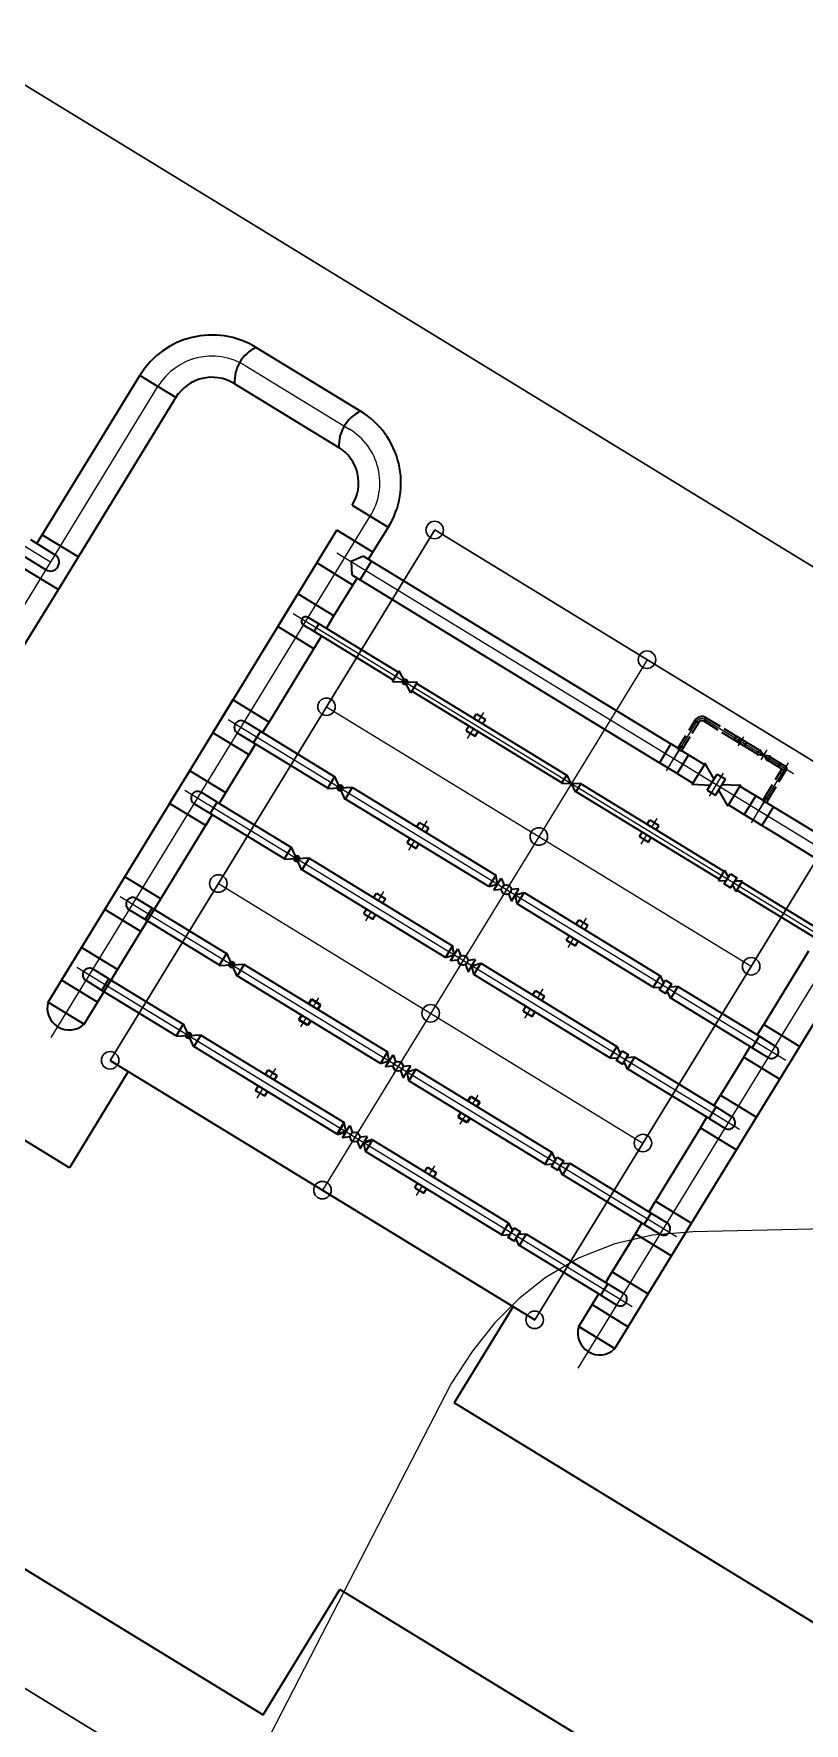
# Model space of a CAD drawing. Extents: x 108150 to 142535, y -18867 to -9422.
# Drawn here: x 140851.32 to 140869.9, y -13536.32 to -13495.57 of the extents above; entities that cross this region are included whole.
import ezdxf

# ---------------------------------------------------------------- set-up
doc = ezdxf.new("R2010")
doc.units = 0
doc.header["$MEASUREMENT"] = 0
for name, pattern in [('ACAD_ISO10W100', [18, 12, -3, 0, -3]), ('штриховая', [19.05, 12.7, -6.35]), ('штрихпунктирная2', [12.7, 6.35, -3.175, 0, -3.175])]:
    doc.linetypes.add(name, pattern=pattern)
doc.layers.add('(040) Ограда', color=7, linetype='Continuous')
doc.layers.add('R_Поверхность1_CNT-MIN', color=7, linetype='Continuous')
for name, color, linetype, lineweight in [('арматура', 6, 'Continuous', 50), ('Выносные', 8, 'Continuous', 15), ('газ-д сущ', 8, 'Continuous', 30), ('Кран', 1, 'Continuous', 70), ('Краны', 6, 'Continuous', 30), ('Ограда', 6, 'Continuous', 30), ('опора', 5, 'Continuous', 35), ('Основные', 4, 'Continuous', 40), ('Разм.', 8, 'Continuous', 15), ('трубы', 3, 'Continuous', 40)]:
    doc.layers.add(name, color=color, linetype=linetype, lineweight=lineweight)

# ---------------------------------------------------------------- blocks, each defined once
blk = doc.blocks.new('5485')
at = {"layer": '(040) Ограда', "linetype": 'Continuous', "lineweight": 50}
h = blk.add_hatch(color=1, dxfattribs=at)
h.paths.add_polyline_path([(346690.045, 4133290.509), (346690.096, 4133290.509, 0.133795), (346690.089, 4133290.535)])
h.paths.add_polyline_path([(346690.001, 4133290.483), (346690.045, 4133290.509), (346689.994, 4133290.509, 0.133795)])
h.paths.add_polyline_path([(346690.001, 4133290.535), (346690.045, 4133290.509), (346690.045, 4133290.56, 0.265693)])
h.paths.add_polyline_path([(346690.045, 4133290.509), (346690.089, 4133290.535, 0.265693), (346690.045, 4133290.56)])
h.paths.add_polyline_path([(346690.089, 4133290.483, 0.133795), (346690.096, 4133290.509), (346690.045, 4133290.509)])
h.paths.add_polyline_path([(346690.045, 4133290.458, 0.265693), (346690.089, 4133290.483), (346690.045, 4133290.509)])
h.paths.add_polyline_path([(346690.001, 4133290.483, 0.265693), (346690.045, 4133290.458), (346690.045, 4133290.509)])
h.paths.add_polyline_path([(346689.994, 4133290.509), (346690.045, 4133290.509), (346690.001, 4133290.535, 0.133795)])
h = blk.add_hatch(color=1, dxfattribs=at)
h.paths.add_polyline_path([(346690.045, 4133287.51), (346690.102, 4133287.51, 0.133795), (346690.095, 4133287.539)])
h.paths.add_polyline_path([(346689.995, 4133287.481), (346690.045, 4133287.51), (346689.987, 4133287.51, 0.133795)])
h.paths.add_polyline_path([(346689.995, 4133287.539), (346690.045, 4133287.51), (346690.045, 4133287.567, 0.265693)])
h.paths.add_polyline_path([(346690.045, 4133287.51), (346690.095, 4133287.539, 0.265693), (346690.045, 4133287.567)])
h.paths.add_polyline_path([(346690.095, 4133287.481, 0.133795), (346690.102, 4133287.51), (346690.045, 4133287.51)])
h.paths.add_polyline_path([(346690.045, 4133287.452, 0.265693), (346690.095, 4133287.481), (346690.045, 4133287.51)])
h.paths.add_polyline_path([(346689.995, 4133287.481, 0.265693), (346690.045, 4133287.452), (346690.045, 4133287.51)])
h.paths.add_polyline_path([(346689.987, 4133287.51), (346690.045, 4133287.51), (346689.995, 4133287.539, 0.133795)])
h = blk.add_hatch(color=1, dxfattribs=at)
h.paths.add_polyline_path([(346690.045, 4133285.51), (346690.102, 4133285.51, 0.133795), (346690.094, 4133285.539)])
h.paths.add_polyline_path([(346689.995, 4133285.481), (346690.045, 4133285.51), (346689.987, 4133285.51, 0.133795)])
h.paths.add_polyline_path([(346689.995, 4133285.539), (346690.045, 4133285.51), (346690.045, 4133285.568, 0.265693)])
h.paths.add_polyline_path([(346690.045, 4133285.51), (346690.094, 4133285.539, 0.265693), (346690.045, 4133285.568)])
h.paths.add_polyline_path([(346690.094, 4133285.481, 0.133795), (346690.102, 4133285.51), (346690.045, 4133285.51)])
h.paths.add_polyline_path([(346690.045, 4133285.453, 0.265693), (346690.094, 4133285.481), (346690.045, 4133285.51)])
h.paths.add_polyline_path([(346689.995, 4133285.481, 0.265693), (346690.045, 4133285.453), (346690.045, 4133285.51)])
h.paths.add_polyline_path([(346689.987, 4133285.51), (346690.045, 4133285.51), (346689.995, 4133285.539, 0.133795)])
h = blk.add_hatch(color=1, dxfattribs=at)
h.paths.add_polyline_path([(346690.045, 4133282.51), (346690.102, 4133282.51, 0.133795), (346690.094, 4133282.539)])
h.paths.add_polyline_path([(346689.995, 4133282.481), (346690.045, 4133282.51), (346689.987, 4133282.51, 0.133795)])
h.paths.add_polyline_path([(346689.995, 4133282.539), (346690.045, 4133282.51), (346690.045, 4133282.568, 0.265693)])
h.paths.add_polyline_path([(346690.045, 4133282.51), (346690.094, 4133282.539, 0.265693), (346690.045, 4133282.568)])
h.paths.add_polyline_path([(346690.094, 4133282.481, 0.133795), (346690.102, 4133282.51), (346690.045, 4133282.51)])
h.paths.add_polyline_path([(346690.045, 4133282.453, 0.265693), (346690.094, 4133282.481), (346690.045, 4133282.51)])
h.paths.add_polyline_path([(346689.995, 4133282.481, 0.265693), (346690.045, 4133282.453), (346690.045, 4133282.51)])
h.paths.add_polyline_path([(346689.987, 4133282.51), (346690.045, 4133282.51), (346689.995, 4133282.539, 0.133795)])
h = blk.add_hatch(color=1, dxfattribs=at)
h.paths.add_polyline_path([(346690.045, 4133280.51), (346690.102, 4133280.51, 0.133795), (346690.094, 4133280.539)])
h.paths.add_polyline_path([(346689.995, 4133280.481), (346690.045, 4133280.51), (346689.987, 4133280.51, 0.133795)])
h.paths.add_polyline_path([(346689.995, 4133280.539), (346690.045, 4133280.51), (346690.045, 4133280.568, 0.265693)])
h.paths.add_polyline_path([(346690.045, 4133280.51), (346690.094, 4133280.539, 0.265693), (346690.045, 4133280.568)])
h.paths.add_polyline_path([(346690.094, 4133280.481, 0.133795), (346690.102, 4133280.51), (346690.045, 4133280.51)])
h.paths.add_polyline_path([(346690.045, 4133280.453, 0.265693), (346690.094, 4133280.481), (346690.045, 4133280.51)])
h.paths.add_polyline_path([(346689.995, 4133280.481, 0.265693), (346690.045, 4133280.453), (346690.045, 4133280.51)])
h.paths.add_polyline_path([(346689.987, 4133280.51), (346690.045, 4133280.51), (346689.995, 4133280.539, 0.133795)])
at = {"layer": 'арматура', "lineweight": 40}
blk.add_hatch(color=256, dxfattribs=at).paths.add_polyline_path([(346698.304, 4133293.511, -1), (346698.386, 4133293.51, -1)])
at = {"layer": '(040) Ограда', "color": 4, "linetype": 'штриховая', "lineweight": 35}
for p, q in [((346682.775, 4133295.52), (346685.738, 4133295.52)), ((346682.775, 4133294.5), (346685.738, 4133294.5)), ((346680.735, 4133288.973), (346680.735, 4133293.48)), ((346681.755, 4133288.973), (346681.755, 4133293.602)), ((346686.735, 4133279.426), (346686.735, 4133293.48)), ((346687.755, 4133292.773), (346687.755, 4133293.548)), ((346696.695, 4133293.56), (346697.084, 4133293.56)), ((346697.188, 4133293.56), (346697.745, 4133293.56)), ((346697.545, 4133293.56), (346698.195, 4133293.56)), ((346698.495, 4133293.56), (346698.945, 4133293.56)), ((346698.895, 4133293.46), (346698.895, 4133293.147)), ((346698.995, 4133293.511), (346698.995, 4133293.144)), ((346698.995, 4133293.018), (346698.995, 4133292.652)), ((346698.895, 4133293.01), (346698.895, 4133292.652)), ((346687.84, 4133292.575), (346696.295, 4133292.575)), ((346696.795, 4133292.575), (346697.245, 4133292.575)), ((346698.245, 4133292.575), (346698.695, 4133292.575)), ((346699.195, 4133292.575), (346701.485, 4133292.575)), ((346687.755, 4133290.973), (346687.755, 4133291.847)), ((346687.84, 4133292.045), (346696.295, 4133292.045)), ((346696.795, 4133292.045), (346697.245, 4133292.045)), ((346698.245, 4133292.045), (346699.395, 4133292.045)), ((346698.245, 4133292.045), (346698.695, 4133292.045)), ((346699.295, 4133292.045), (346701.485, 4133292.045)), ((346687.755, 4133287.973), (346687.755, 4133290.401)), ((346701.735, 4133290.047), (346701.735, 4133287.943)), ((346702.755, 4133287.943), (346702.755, 4133290.047)), ((346681.755, 4133286.473), (346681.755, 4133288.047)), ((346687.755, 4133285.673), (346687.755, 4133287.317)), ((346701.735, 4133287.047), (346701.735, 4133285.973)), ((346702.755, 4133285.973), (346702.755, 4133287.047)), ((346687.755, 4133279.426), (346687.755, 4133285.348)), ((346701.735, 4133285.047), (346701.735, 4133282.973)), ((346702.755, 4133280.973), (346702.755, 4133285.047)), ((346701.735, 4133280.775), (346701.735, 4133282.047)), ((346701.735, 4133282.047), (346701.735, 4133280.973)), ((346701.735, 4133279.426), (346701.735, 4133280.245)), ((346702.755, 4133279.426), (346702.755, 4133280.047))]:
    blk.add_line(p, q, dxfattribs=at)
at = {"layer": '(040) Ограда', "color": 4, "linetype": 'ByBlock', "lineweight": 35}
for p, q in [((346696.695, 4133293.46), (346697.084, 4133293.46)), ((346697.189, 4133293.46), (346697.545, 4133293.46)), ((346697.545, 4133293.46), (346698.195, 4133293.46)), ((346697.745, 4133293.51), (346697.745, 4133293.51)), ((346698.495, 4133293.46), (346698.947, 4133293.46)), ((346696.495, 4133293.36), (346696.495, 4133293.078)), ((346696.595, 4133293.36), (346696.595, 4133293.052)), ((346696.495, 4133292.928), (346696.495, 4133292.653)), ((346696.595, 4133292.958), (346696.595, 4133292.653))]:
    blk.add_line(p, q, dxfattribs=at)
at = {"layer": '(040) Ограда', "color": 1, "linetype": 'Continuous', "lineweight": 35}
for p, q in [((346690.305, 4133290.358), (346689.785, 4133290.662)), ((346689.785, 4133290.356), (346690.305, 4133290.662)), ((346689.785, 4133290.356), (346689.785, 4133290.662)), ((346690.305, 4133290.358), (346690.305, 4133290.662)), ((346694.543, 4133290.629), (346694.543, 4133290.391)), ((346694.543, 4133290.391), (346694.947, 4133290.629)), ((346694.947, 4133290.391), (346694.543, 4133290.629)), ((346694.947, 4133290.391), (346694.947, 4133290.629)), ((346699.156, 4133290.562), (346698.995, 4133290.657)), ((346698.995, 4133290.364), (346698.995, 4133290.657)), ((346699.333, 4133290.562), (346699.495, 4133290.657)), ((346699.495, 4133290.362), (346699.495, 4133290.657)), ((346698.995, 4133290.364), (346699.156, 4133290.458)), ((346699.495, 4133290.362), (346699.333, 4133290.457)), ((346689.795, 4133287.338), (346689.795, 4133287.681)), ((346690.295, 4133287.338), (346689.795, 4133287.681)), ((346689.795, 4133287.338), (346690.295, 4133287.681)), ((346690.295, 4133287.338), (346690.295, 4133287.681)), ((346694.495, 4133287.681), (346694.644, 4133287.569)), ((346694.495, 4133287.338), (346694.495, 4133287.681)), ((346694.644, 4133287.451), (346694.495, 4133287.338)), ((346694.995, 4133287.681), (346694.846, 4133287.569)), ((346694.846, 4133287.451), (346694.995, 4133287.338)), ((346694.995, 4133287.338), (346694.995, 4133287.681)), ((346698.995, 4133287.338), (346698.995, 4133287.681)), ((346699.16, 4133287.567), (346698.995, 4133287.681)), ((346698.995, 4133287.338), (346699.16, 4133287.451)), ((346699.33, 4133287.567), (346699.495, 4133287.681)), ((346699.495, 4133287.338), (346699.33, 4133287.451)), ((346699.495, 4133287.338), (346699.495, 4133287.681)), ((346689.795, 4133285.339), (346689.795, 4133285.681)), ((346690.295, 4133285.339), (346689.795, 4133285.681)), ((346689.795, 4133285.339), (346690.295, 4133285.681)), ((346690.295, 4133285.339), (346690.295, 4133285.681)), ((346694.495, 4133285.339), (346694.495, 4133285.681)), ((346694.495, 4133285.681), (346694.644, 4133285.57)), ((346694.995, 4133285.681), (346694.846, 4133285.57)), ((346694.995, 4133285.339), (346694.995, 4133285.681)), ((346698.995, 4133285.339), (346698.995, 4133285.681)), ((346699.16, 4133285.567), (346698.995, 4133285.681)), ((346699.33, 4133285.568), (346699.495, 4133285.681)), ((346699.495, 4133285.338), (346699.495, 4133285.681)), ((346694.644, 4133285.451), (346694.495, 4133285.339)), ((346694.846, 4133285.451), (346694.995, 4133285.339)), ((346698.995, 4133285.338), (346699.16, 4133285.451)), ((346699.495, 4133285.338), (346699.33, 4133285.451)), ((346689.795, 4133282.339), (346689.795, 4133282.681)), ((346690.295, 4133282.339), (346689.795, 4133282.681)), ((346689.795, 4133282.339), (346690.295, 4133282.681)), ((346690.295, 4133282.339), (346690.295, 4133282.681)), ((346694.495, 4133282.681), (346694.644, 4133282.57)), ((346694.495, 4133282.339), (346694.495, 4133282.681)), ((346694.644, 4133282.451), (346694.495, 4133282.339)), ((346694.995, 4133282.681), (346694.846, 4133282.57)), ((346694.846, 4133282.451), (346694.995, 4133282.339)), ((346694.995, 4133282.339), (346694.995, 4133282.681)), ((346698.995, 4133282.338), (346698.995, 4133282.681)), ((346699.16, 4133282.567), (346698.995, 4133282.681)), ((346698.995, 4133282.338), (346699.16, 4133282.451)), ((346699.33, 4133282.568), (346699.495, 4133282.681)), ((346699.495, 4133282.338), (346699.33, 4133282.451)), ((346699.495, 4133282.338), (346699.495, 4133282.681)), ((346689.795, 4133280.339), (346689.795, 4133280.682)), ((346690.295, 4133280.339), (346689.795, 4133280.682)), ((346689.795, 4133280.339), (346690.295, 4133280.682)), ((346690.295, 4133280.339), (346690.295, 4133280.682)), ((346694.495, 4133280.682), (346694.644, 4133280.57)), ((346694.495, 4133280.339), (346694.495, 4133280.682)), ((346694.644, 4133280.451), (346694.495, 4133280.339)), ((346694.995, 4133280.682), (346694.846, 4133280.57)), ((346694.846, 4133280.451), (346694.995, 4133280.339)), ((346694.995, 4133280.339), (346694.995, 4133280.682)), ((346698.995, 4133280.338), (346698.995, 4133280.681)), ((346699.16, 4133280.568), (346698.995, 4133280.681)), ((346698.995, 4133280.338), (346699.16, 4133280.452)), ((346699.33, 4133280.568), (346699.495, 4133280.681)), ((346699.495, 4133280.338), (346699.33, 4133280.452)), ((346699.495, 4133280.338), (346699.495, 4133280.681))]:
    blk.add_line(p, q, dxfattribs=at)
at = {"layer": '(040) Ограда', "color": 4, "linetype": 'Continuous', "lineweight": 35}
for p, q in [((346687.695, 4133287.673), (346689.795, 4133287.673)), ((346689.795, 4133287.348), (346687.695, 4133287.348)), ((346690.295, 4133287.673), (346694.345, 4133287.673)), ((346694.345, 4133287.348), (346690.295, 4133287.348)), ((346695.145, 4133287.673), (346698.995, 4133287.673)), ((346698.995, 4133287.348), (346695.145, 4133287.348)), ((346699.495, 4133287.673), (346701.795, 4133287.673)), ((346701.795, 4133287.348), (346699.495, 4133287.348)), ((346687.695, 4133285.673), (346689.795, 4133285.673)), ((346689.795, 4133285.348), (346687.695, 4133285.348)), ((346690.295, 4133285.673), (346694.345, 4133285.673)), ((346694.345, 4133285.348), (346690.295, 4133285.348)), ((346695.145, 4133285.673), (346698.995, 4133285.673)), ((346698.995, 4133285.348), (346695.145, 4133285.348)), ((346699.495, 4133285.673), (346701.795, 4133285.673)), ((346701.795, 4133285.348), (346699.495, 4133285.348)), ((346687.695, 4133282.673), (346689.795, 4133282.673)), ((346690.295, 4133282.673), (346694.345, 4133282.673)), ((346695.145, 4133282.673), (346698.995, 4133282.673)), ((346699.495, 4133282.673), (346701.795, 4133282.673)), ((346689.795, 4133282.348), (346687.695, 4133282.348)), ((346694.345, 4133282.348), (346690.295, 4133282.348)), ((346698.995, 4133282.348), (346695.145, 4133282.348)), ((346701.795, 4133282.348), (346699.495, 4133282.348)), ((346687.695, 4133280.673), (346689.795, 4133280.673)), ((346690.295, 4133280.673), (346694.345, 4133280.673)), ((346695.145, 4133280.673), (346698.995, 4133280.673)), ((346699.495, 4133280.673), (346701.795, 4133280.673)), ((346689.795, 4133280.348), (346687.695, 4133280.348)), ((346694.345, 4133280.348), (346690.295, 4133280.348)), ((346698.995, 4133280.348), (346695.145, 4133280.348)), ((346701.795, 4133280.348), (346699.495, 4133280.348))]:
    blk.add_line(p, q, dxfattribs=at)
at = {"layer": '(040) Ограда', "color": 1, "linetype": 'Continuous', "lineweight": 50}
for centre, radius in [((346690.045, 4133290.509), 0.0511), ((346690.045, 4133287.51), 0.0575), ((346690.045, 4133285.51), 0.0575), ((346690.045, 4133282.51), 0.0575), ((346690.045, 4133280.51), 0.0575)]:
    blk.add_circle(centre, radius, dxfattribs=at)
at = {"layer": '(040) Ограда', "color": 1, "linetype": 'Continuous', "lineweight": 35}
for centre in [(346694.745, 4133287.51), (346694.745, 4133285.51), (346694.745, 4133282.51), (346694.745, 4133280.51)]:
    blk.add_circle(centre, 0.117, dxfattribs=at)
at = {"color": 1, "linetype": 'ByBlock', "lineweight": 30}
for p, q in [((346729.245, 4133298.01), (346619.245, 4133298.01)), ((346729.245, 4133265.01), (346619.245, 4133265.01))]:
    blk.add_line(p, q, dxfattribs=at)
at = {"color": 1, "linetype": 'ByBlock', "lineweight": 35}
blk.add_line((346688.745, 4133279.01), (346700.745, 4133279.01), dxfattribs=at)
at = {"color": 251, "linetype": 'ByBlock', "lineweight": 35}
for p, q in [((346689.258, 4133279.01), (346689.258, 4133276.286)), ((346700.132, 4133279.01), (346700.132, 4133276.286)), ((346689.258, 4133276.286), (346660.229, 4133276.286)), ((346713.836, 4133276.286), (346700.132, 4133276.286)), ((346713.836, 4133271.01), (346700.132, 4133271.01)), ((346700.132, 4133267.464), (346700.132, 4133271.01)), ((346689.258, 4133267.464), (346700.132, 4133267.464))]:
    blk.add_line(p, q, dxfattribs=at)
at = {"color": 6, "lineweight": 35}
for centre in [(346683.533, 4133295.02), (346686.483, 4133295.02)]:
    blk.add_arc(centre, 0.908, 146.592, 214.9034, dxfattribs=at)
at = {"color": 1, "linetype": 'Continuous', "lineweight": 0}
blk.add_arc((346697.695, 4133293.51), 0.05, 359.9407, 0.0597, dxfattribs=at)
at = {"layer": 'Выносные', "ltscale": 100}
for p, q in [((346689.073, 4133282.51), (346689.073, 4133282.512)), ((346688.927, 4133280.51), (346688.927, 4133280.51)), ((346689.073, 4133280.51), (346689.073, 4133280.512))]:
    blk.add_line(p, q, dxfattribs=at)
at = {"layer": 'газ-д сущ', "lineweight": 25}
for p, q in [((346692.045, 4133290.869), (346692.045, 4133290.62)), ((346696.945, 4133290.869), (346696.945, 4133290.62)), ((346692.045, 4133290.135), (346692.045, 4133290.401)), ((346696.945, 4133290.135), (346696.945, 4133290.401)), ((346692.245, 4133287.922), (346692.245, 4133287.673)), ((346696.745, 4133287.922), (346696.745, 4133287.673)), ((346692.245, 4133287.098), (346692.245, 4133287.347)), ((346696.745, 4133287.098), (346696.745, 4133287.347)), ((346692.245, 4133285.922), (346692.245, 4133285.673)), ((346696.745, 4133285.922), (346696.745, 4133285.673)), ((346692.245, 4133285.098), (346692.245, 4133285.348)), ((346696.745, 4133285.098), (346696.745, 4133285.348)), ((346692.245, 4133282.922), (346692.245, 4133282.673)), ((346696.745, 4133282.922), (346696.745, 4133282.673)), ((346692.245, 4133282.098), (346692.245, 4133282.347)), ((346696.745, 4133282.098), (346696.745, 4133282.347)), ((346692.245, 4133280.923), (346692.245, 4133280.673)), ((346696.745, 4133280.923), (346696.745, 4133280.673)), ((346692.245, 4133280.082), (346692.245, 4133280.348)), ((346696.745, 4133280.082), (346696.745, 4133280.348))]:
    blk.add_line(p, q, dxfattribs=at)
at = {"layer": 'Кран', "lineweight": 35, "ltscale": 0.9}
for points in [[(346699.156, 4133290.652), (346699.333, 4133290.652), (346699.333, 4133290.368), (346699.156, 4133290.368)], [(346699.16, 4133287.646), (346699.33, 4133287.646), (346699.33, 4133287.374), (346699.16, 4133287.374)], [(346699.16, 4133285.646), (346699.33, 4133285.646), (346699.33, 4133285.375), (346699.16, 4133285.375)], [(346699.16, 4133282.646), (346699.33, 4133282.646), (346699.33, 4133282.375), (346699.16, 4133282.375)], [(346699.16, 4133280.646), (346699.33, 4133280.646), (346699.33, 4133280.375), (346699.16, 4133280.375)]]:
    blk.add_lwpolyline(points, close=True, dxfattribs=at)
at = {"layer": 'Краны', "lineweight": 35}
for p, q in [((346696.695, 4133293.46), (346696.695, 4133293.56)), ((346697.545, 4133293.46), (346697.545, 4133293.56)), ((346697.845, 4133293.46), (346697.845, 4133293.56)), ((346698.195, 4133293.439), (346698.195, 4133293.581)), ((346698.195, 4133293.439), (346698.495, 4133293.581)), ((346698.195, 4133293.581), (346698.495, 4133293.439)), ((346698.495, 4133293.439), (346698.495, 4133293.581)), ((346698.795, 4133293.46), (346698.795, 4133293.56)), ((346696.595, 4133293.36), (346696.495, 4133293.36)), ((346698.895, 4133293.36), (346698.995, 4133293.36)), ((346696.595, 4133292.653), (346696.495, 4133292.653)), ((346696.495, 4133292.653), (346696.495, 4133292.575)), ((346696.595, 4133292.653), (346696.595, 4133292.575)), ((346698.995, 4133292.653), (346698.895, 4133292.653)), ((346698.895, 4133292.653), (346698.895, 4133292.575)), ((346698.995, 4133292.653), (346698.995, 4133292.575)), ((346687.605, 4133292.575), (346687.425, 4133292.31)), ((346687.425, 4133292.31), (346687.605, 4133292.045)), ((346687.605, 4133292.575), (346687.84, 4133292.575)), ((346687.84, 4133292.045), (346687.84, 4133292.575)), ((346696.295, 4133292.575), (346696.295, 4133292.045)), ((346696.495, 4133292.575), (346696.295, 4133292.575)), ((346696.595, 4133292.575), (346696.795, 4133292.575)), ((346696.795, 4133292.575), (346696.795, 4133292.045)), ((346697.629, 4133292.081), (346697.629, 4133292.54)), ((346697.629, 4133292.54), (346697.861, 4133292.54)), ((346697.629, 4133292.54), (346697.861, 4133292.54)), ((346697.861, 4133292.081), (346697.861, 4133292.54)), ((346698.695, 4133292.575), (346698.695, 4133292.045)), ((346698.895, 4133292.575), (346698.695, 4133292.575)), ((346698.995, 4133292.575), (346699.195, 4133292.575)), ((346699.195, 4133292.575), (346699.195, 4133292.045)), ((346687.605, 4133292.045), (346687.84, 4133292.045)), ((346696.795, 4133292.045), (346696.295, 4133292.045)), ((346697.629, 4133292.081), (346697.861, 4133292.081)), ((346697.629, 4133292.081), (346697.861, 4133292.081)), ((346699.195, 4133292.045), (346698.695, 4133292.045)), ((346681.245, 4133288.723), (346680.56, 4133288.723)), ((346681.245, 4133288.298), (346680.56, 4133288.298)), ((346694.495, 4133287.51), (346694.345, 4133287.673)), ((346694.345, 4133287.673), (346694.345, 4133287.348)), ((346694.345, 4133287.673), (346694.345, 4133287.348)), ((346694.345, 4133287.348), (346694.495, 4133287.51)), ((346694.995, 4133287.51), (346695.145, 4133287.673)), ((346695.145, 4133287.348), (346694.995, 4133287.51)), ((346695.145, 4133287.673), (346695.145, 4133287.348)), ((346694.495, 4133285.51), (346694.345, 4133285.673)), ((346694.345, 4133285.673), (346694.345, 4133285.348)), ((346694.345, 4133285.348), (346694.495, 4133285.51)), ((346694.995, 4133285.51), (346695.145, 4133285.673)), ((346695.145, 4133285.348), (346694.995, 4133285.51)), ((346695.145, 4133285.673), (346695.145, 4133285.348)), ((346694.495, 4133282.51), (346694.345, 4133282.673)), ((346694.345, 4133282.673), (346694.345, 4133282.348)), ((346694.345, 4133282.348), (346694.495, 4133282.51)), ((346694.995, 4133282.51), (346695.145, 4133282.673)), ((346695.145, 4133282.348), (346694.995, 4133282.51)), ((346695.145, 4133282.673), (346695.145, 4133282.348)), ((346694.495, 4133280.51), (346694.345, 4133280.673)), ((346695.145, 4133280.348), (346694.995, 4133280.51)), ((346695.145, 4133280.673), (346695.145, 4133280.348))]:
    blk.add_line(p, q, dxfattribs=at)
at = {"layer": 'Краны', "lineweight": 50}
for p, q in [((346694.345, 4133280.673), (346694.345, 4133280.348)), ((346694.345, 4133280.348), (346694.495, 4133280.51)), ((346694.995, 4133280.51), (346695.145, 4133280.673))]:
    blk.add_line(p, q, dxfattribs=at)
at = {"layer": 'Краны', "lineweight": 35}
for points in [[(346697.629, 4133292.391), (346697.245, 4133292.606), (346697.245, 4133292.015), (346697.629, 4133292.23)], [(346697.861, 4133292.391), (346698.245, 4133292.606), (346698.245, 4133292.015), (346697.861, 4133292.23)]]:
    blk.add_lwpolyline(points, dxfattribs=at)
for centre, radius, start, end in [((346696.695, 4133293.36), 0.2, 90.0002, 180.0001), ((346696.695, 4133293.36), 0.1, 90.0002, 179.9998), ((346697.695, 4133293.51), 0.05, 90.0002, 270.0067), ((346698.945, 4133293.51), 0.05, 270, 90), ((346696.545, 4133292.639), 0.0813, 232.0477, 307.952), ((346698.945, 4133292.639), 0.0813, 232.0477, 307.952), ((346681.245, 4133288.51), 0.212, 270, 90)]:
    blk.add_arc(centre, radius, start, end, dxfattribs=at)
at = {"layer": 'Ограда', "color": 251, "linetype": 'штрихпунктирная2', "lineweight": 0, "ltscale": 3}
blk.add_line((346682.775, 4133295.01), (346685.738, 4133295.01), dxfattribs=at)
at = {"layer": 'Ограда', "color": 1, "lineweight": 30, "ltscale": 3}
for p, q in [((346688.745, 4133294.01), (346700.745, 4133294.01)), ((346688.745, 4133279.01), (346688.745, 4133294.01)), ((346700.745, 4133279.01), (346700.745, 4133294.01))]:
    blk.add_line(p, q, dxfattribs=at)
at = {"layer": 'Ограда', "color": 1, "lineweight": 25, "ltscale": 3}
for p, q in [((346694.745, 4133294.01), (346694.745, 4133279.01)), ((346688.745, 4133289.01), (346700.745, 4133289.01)), ((346688.745, 4133284.01), (346700.745, 4133284.01))]:
    blk.add_line(p, q, dxfattribs=at)
at = {"layer": 'Ограда', "color": 251, "linetype": 'штрихпунктирная2', "lineweight": 25, "ltscale": 3}
for p, q in [((346681.245, 4133278.617), (346681.245, 4133293.48)), ((346687.245, 4133278.743), (346687.245, 4133293.48)), ((346696.695, 4133293.51), (346699.188, 4133293.51)), ((346697.695, 4133293.637), (346697.695, 4133293.383)), ((346698.345, 4133293.661), (346698.345, 4133293.377)), ((346698.945, 4133293.661), (346698.945, 4133292.31)), ((346702.245, 4133278.564), (346702.245, 4133293.48)), ((346696.545, 4133293.36), (346696.545, 4133292.31)), ((346696.545, 4133291.968), (346696.545, 4133292.652)), ((346697.745, 4133291.988), (346697.745, 4133292.633)), ((346698.945, 4133291.968), (346698.945, 4133292.652)), ((346687.017, 4133292.31), (346702.499, 4133292.31)), ((346686.885, 4133290.51), (346702.434, 4133290.51)), ((346681.245, 4133288.51), (346648.658, 4133288.51)), ((346686.885, 4133287.51), (346702.64, 4133287.51)), ((346686.885, 4133285.51), (346702.553, 4133285.51)), ((346686.885, 4133282.51), (346702.611, 4133282.51)), ((346686.885, 4133280.51), (346702.578, 4133280.51)), ((346687.545, 4133280.51), (346694.495, 4133280.51))]:
    blk.add_line(p, q, dxfattribs=at)
at = {"layer": 'Ограда', "color": 251, "linetype": 'ACAD_ISO10W100', "lineweight": 25, "ltscale": 3}
blk.add_line((346698.345, 4133293.439), (346698.345, 4133293.581), dxfattribs=at)
at = {"layer": 'Ограда', "color": 251, "linetype": 'ByBlock', "lineweight": 25, "ltscale": 3}
blk.add_line((346681.245, 4133288.51), (346648.658, 4133288.51), dxfattribs=at)
at = {"layer": 'Ограда', "color": 1, "lineweight": 30, "ltscale": 3}
blk.add_lwpolyline([(346688.745, 4133279.01), (346688.745, 4133279.01), (346700.745, 4133279.01), (346700.745, 4133279.01)], dxfattribs=at)
for centre in [(346688.745, 4133294.01), (346694.745, 4133294.01), (346688.745, 4133289.01), (346694.745, 4133289.01), (346700.745, 4133289.01), (346688.745, 4133284.01), (346694.745, 4133284.01), (346700.745, 4133284.01), (346688.745, 4133279.01), (346694.745, 4133279.01), (346700.745, 4133279.01)]:
    blk.add_circle(centre, 0.211, dxfattribs=at)
at = {"layer": 'Ограда', "color": 251, "linetype": 'штрихпунктирная2', "lineweight": 0, "ltscale": 3}
for centre, radius, start, end in [((346682.775, 4133293.48), 1.53, 90, 180), ((346685.732, 4133293.497), 1.514, 359.3895, 90.2529)]:
    blk.add_arc(centre, radius, start, end, dxfattribs=at)
at = {"layer": 'Ограда', "color": 251, "linetype": 'штрихпунктирная2', "lineweight": 25, "ltscale": 3}
blk.add_arc((346696.695, 4133293.36), 0.15, 90.0002, 180, dxfattribs=at)
at = {"layer": 'опора', "lineweight": 35}
for p, q in [((346691.917, 4133290.747), (346692.172, 4133290.747)), ((346691.917, 4133290.62), (346691.917, 4133290.747)), ((346692.172, 4133290.62), (346692.172, 4133290.747)), ((346696.817, 4133290.747), (346697.072, 4133290.747)), ((346696.817, 4133290.62), (346696.817, 4133290.747)), ((346697.072, 4133290.62), (346697.072, 4133290.747)), ((346691.917, 4133290.273), (346691.917, 4133290.401)), ((346691.917, 4133290.273), (346692.172, 4133290.273)), ((346692.172, 4133290.273), (346692.172, 4133290.401)), ((346696.817, 4133290.273), (346696.817, 4133290.401)), ((346696.817, 4133290.273), (346697.072, 4133290.273)), ((346697.072, 4133290.273), (346697.072, 4133290.401)), ((346692.117, 4133287.8), (346692.372, 4133287.8)), ((346692.117, 4133287.673), (346692.117, 4133287.8)), ((346692.372, 4133287.673), (346692.372, 4133287.8)), ((346696.617, 4133287.8), (346696.872, 4133287.8)), ((346696.617, 4133287.673), (346696.617, 4133287.8)), ((346696.872, 4133287.673), (346696.872, 4133287.8)), ((346692.117, 4133287.22), (346692.117, 4133287.348)), ((346692.372, 4133287.22), (346692.372, 4133287.348)), ((346696.617, 4133287.22), (346696.617, 4133287.348)), ((346696.872, 4133287.22), (346696.872, 4133287.348)), ((346692.117, 4133287.22), (346692.372, 4133287.22)), ((346696.617, 4133287.22), (346696.872, 4133287.22)), ((346692.117, 4133285.8), (346692.372, 4133285.8)), ((346692.117, 4133285.673), (346692.117, 4133285.8)), ((346692.372, 4133285.673), (346692.372, 4133285.8)), ((346696.617, 4133285.8), (346696.872, 4133285.8)), ((346696.617, 4133285.673), (346696.617, 4133285.8)), ((346696.872, 4133285.673), (346696.872, 4133285.8)), ((346692.117, 4133285.22), (346692.117, 4133285.348)), ((346692.372, 4133285.22), (346692.372, 4133285.348)), ((346696.617, 4133285.22), (346696.617, 4133285.348)), ((346696.872, 4133285.22), (346696.872, 4133285.348)), ((346692.117, 4133285.22), (346692.372, 4133285.22)), ((346696.617, 4133285.22), (346696.872, 4133285.22)), ((346692.117, 4133280.801), (346692.372, 4133280.801)), ((346692.117, 4133280.673), (346692.117, 4133280.801)), ((346692.372, 4133280.673), (346692.372, 4133280.801)), ((346696.617, 4133280.801), (346696.872, 4133280.801)), ((346696.617, 4133280.673), (346696.617, 4133280.801)), ((346696.872, 4133280.673), (346696.872, 4133280.801)), ((346692.117, 4133280.221), (346692.117, 4133280.348)), ((346692.117, 4133280.221), (346692.372, 4133280.221)), ((346692.372, 4133280.221), (346692.372, 4133280.348)), ((346696.617, 4133280.221), (346696.617, 4133280.348)), ((346696.617, 4133280.221), (346696.872, 4133280.221)), ((346696.872, 4133280.221), (346696.872, 4133280.348))]:
    blk.add_line(p, q, dxfattribs=at)
at = {"layer": 'опора', "lineweight": 50}
for p, q in [((346692.117, 4133282.8), (346692.372, 4133282.8)), ((346692.117, 4133282.673), (346692.117, 4133282.8)), ((346692.372, 4133282.673), (346692.372, 4133282.8)), ((346696.617, 4133282.8), (346696.872, 4133282.8)), ((346696.617, 4133282.673), (346696.617, 4133282.8)), ((346696.872, 4133282.673), (346696.872, 4133282.8)), ((346692.117, 4133282.22), (346692.117, 4133282.348)), ((346692.117, 4133282.22), (346692.372, 4133282.22)), ((346692.372, 4133282.22), (346692.372, 4133282.348)), ((346696.617, 4133282.22), (346696.617, 4133282.348)), ((346696.617, 4133282.22), (346696.872, 4133282.22)), ((346696.872, 4133282.22), (346696.872, 4133282.348))]:
    blk.add_line(p, q, dxfattribs=at)
at = {"layer": 'Основные', "lineweight": 35}
for p, q in [((346689.785, 4133290.62), (346687.545, 4133290.62)), ((346694.543, 4133290.62), (346690.305, 4133290.62)), ((346698.995, 4133290.62), (346694.947, 4133290.62)), ((346701.945, 4133290.62), (346699.495, 4133290.62)), ((346689.785, 4133290.401), (346687.545, 4133290.401)), ((346694.543, 4133290.401), (346690.305, 4133290.401)), ((346698.995, 4133290.401), (346694.947, 4133290.401)), ((346701.945, 4133290.401), (346699.495, 4133290.401))]:
    blk.add_line(p, q, dxfattribs=at)
at = {"layer": 'Разм.', "linetype": 'ByBlock', "ltscale": 2}
for p, q in [((346694.745, 4133287.726), (346694.745, 4133287.294)), ((346694.745, 4133285.726), (346694.745, 4133285.294)), ((346694.745, 4133282.726), (346694.745, 4133282.294)), ((346694.745, 4133280.727), (346694.745, 4133280.294))]:
    blk.add_line(p, q, dxfattribs=at)
at = {"layer": 'трубы', "color": 6, "lineweight": 35}
for p, q in [((346681.755, 4133293.48), (346680.735, 4133293.48)), ((346686.735, 4133293.48), (346687.755, 4133293.48)), ((346687.755, 4133292.773), (346686.735, 4133292.773)), ((346686.735, 4133291.847), (346686.735, 4133292.773)), ((346687.755, 4133292.575), (346687.755, 4133292.773)), ((346687.755, 4133291.847), (346686.735, 4133291.847)), ((346687.755, 4133291.847), (346687.755, 4133292.045)), ((346687.755, 4133290.973), (346686.735, 4133290.973)), ((346686.735, 4133290.047), (346686.735, 4133290.973)), ((346687.545, 4133290.62), (346687.245, 4133290.62)), ((346687.545, 4133290.401), (346687.545, 4133290.62)), ((346687.755, 4133290.62), (346687.755, 4133290.973)), ((346687.545, 4133290.401), (346687.245, 4133290.401)), ((346687.755, 4133290.047), (346687.755, 4133290.401)), ((346687.755, 4133290.047), (346686.735, 4133290.047)), ((346680.735, 4133288.973), (346681.755, 4133288.973)), ((346680.735, 4133288.723), (346680.735, 4133288.973)), ((346681.755, 4133288.047), (346681.755, 4133288.973)), ((346680.735, 4133288.047), (346681.755, 4133288.047)), ((346687.755, 4133287.973), (346686.735, 4133287.973)), ((346686.735, 4133287.047), (346686.735, 4133287.973)), ((346687.755, 4133287.673), (346687.755, 4133287.973)), ((346701.735, 4133287.973), (346702.755, 4133287.973)), ((346701.735, 4133287.673), (346701.735, 4133287.973)), ((346702.755, 4133287.047), (346702.755, 4133287.973)), ((346687.695, 4133287.673), (346687.245, 4133287.672)), ((346687.695, 4133287.348), (346687.245, 4133287.348)), ((346687.695, 4133287.347), (346687.695, 4133287.672)), ((346687.755, 4133287.047), (346687.755, 4133287.348)), ((346701.735, 4133287.047), (346701.735, 4133287.348)), ((346701.795, 4133287.348), (346701.795, 4133287.673)), ((346701.795, 4133287.673), (346702.245, 4133287.672)), ((346701.795, 4133287.348), (346702.245, 4133287.348)), ((346687.755, 4133287.047), (346686.735, 4133287.047)), ((346701.735, 4133287.047), (346702.755, 4133287.047)), ((346687.755, 4133285.973), (346686.735, 4133285.973)), ((346686.735, 4133285.047), (346686.735, 4133285.973)), ((346687.755, 4133285.673), (346687.755, 4133285.973)), ((346701.735, 4133285.973), (346702.755, 4133285.973)), ((346701.735, 4133285.673), (346701.735, 4133285.973)), ((346702.755, 4133285.047), (346702.755, 4133285.973)), ((346687.695, 4133285.673), (346687.245, 4133285.673)), ((346687.695, 4133285.348), (346687.245, 4133285.348)), ((346687.695, 4133285.348), (346687.695, 4133285.673)), ((346687.755, 4133285.047), (346687.755, 4133285.348)), ((346701.735, 4133285.047), (346701.735, 4133285.348)), ((346701.795, 4133285.348), (346701.795, 4133285.673)), ((346701.795, 4133285.673), (346702.245, 4133285.672)), ((346701.795, 4133285.348), (346702.245, 4133285.348)), ((346687.755, 4133285.047), (346686.735, 4133285.047)), ((346701.735, 4133285.047), (346702.755, 4133285.047)), ((346687.755, 4133282.973), (346686.735, 4133282.973)), ((346686.735, 4133282.047), (346686.735, 4133282.973)), ((346687.755, 4133282.723), (346687.755, 4133282.973)), ((346701.735, 4133282.973), (346702.755, 4133282.973)), ((346701.735, 4133282.673), (346701.735, 4133282.973)), ((346702.755, 4133282.047), (346702.755, 4133282.973)), ((346687.695, 4133282.673), (346687.245, 4133282.673)), ((346687.695, 4133282.348), (346687.695, 4133282.673)), ((346701.795, 4133282.348), (346701.795, 4133282.673)), ((346701.795, 4133282.673), (346702.245, 4133282.672)), ((346687.755, 4133282.047), (346686.735, 4133282.047)), ((346687.695, 4133282.348), (346687.245, 4133282.348)), ((346687.755, 4133282.047), (346687.755, 4133282.348)), ((346701.735, 4133282.047), (346701.735, 4133282.348)), ((346701.735, 4133282.047), (346702.755, 4133282.047)), ((346701.795, 4133282.348), (346702.245, 4133282.348)), ((346687.755, 4133280.973), (346686.735, 4133280.973)), ((346686.735, 4133280.047), (346686.735, 4133280.973)), ((346687.755, 4133280.673), (346687.755, 4133280.973)), ((346701.735, 4133280.973), (346702.755, 4133280.973)), ((346701.735, 4133280.673), (346701.735, 4133280.973)), ((346702.755, 4133280.047), (346702.755, 4133280.973)), ((346687.695, 4133280.673), (346687.245, 4133280.673)), ((346687.695, 4133280.348), (346687.695, 4133280.673)), ((346701.795, 4133280.348), (346701.795, 4133280.673)), ((346701.795, 4133280.673), (346702.245, 4133280.673)), ((346687.755, 4133280.047), (346686.735, 4133280.047)), ((346687.695, 4133280.348), (346687.245, 4133280.348)), ((346687.755, 4133280.047), (346687.755, 4133280.348)), ((346701.735, 4133280.047), (346701.735, 4133280.348)), ((346701.735, 4133280.047), (346702.755, 4133280.047)), ((346701.795, 4133280.348), (346702.245, 4133280.348)), ((346686.735, 4133279.426), (346687.755, 4133279.426)), ((346701.735, 4133279.426), (346702.755, 4133279.426))]:
    blk.add_line(p, q, dxfattribs=at)
for centre, radius, start, end in [((346682.775, 4133293.48), 2.04, 90, 180), ((346685.732, 4133293.497), 2.024, 359.5425, 90.1895), ((346682.775, 4133293.48), 1.02, 90, 180), ((346685.732, 4133293.496), 1.004, 359.0829, 90.3799), ((346687.245, 4133290.51), 0.109, 90, 270), ((346687.245, 4133287.51), 0.162, 90, 270), ((346702.245, 4133287.51), 0.162, 270, 90), ((346687.245, 4133285.51), 0.162, 90, 270), ((346702.245, 4133285.51), 0.162, 270, 90), ((346687.245, 4133282.51), 0.162, 90, 270), ((346702.245, 4133282.51), 0.162, 270, 90), ((346687.245, 4133280.51), 0.162, 90, 270), ((346702.245, 4133280.51), 0.162, 270, 90), ((346687.245, 4133279.574), 0.531, 196.2602, 343.7398), ((346702.245, 4133279.555), 0.526, 194.2768, 345.7232)]:
    blk.add_arc(centre, radius, start, end, dxfattribs=at)

msp = doc.modelspace()

# ---------------------------------------------------------------- linework, layer by layer
at = {"layer": 'R_Поверхность1_CNT-MIN', "color": 44, "elevation": 325}
msp.add_lwpolyline([(140980.8212, -13542.1849), (140913.2937, -13524.9464), (140908.9541, -13524.1895), (140906.3183, -13523.8724), (140903.0119, -13523.6623), (140867.2149, -13524.4673), (140866.2437, -13524.5464), (140865.3302, -13524.7552), (140864.4741, -13525.0936), (140863.6756, -13525.5616), (140863.6423, -13525.5848), (140863.0177, -13526.0833), (140862.4338, -13526.6734), (140861.8905, -13527.3551), (140861.3879, -13528.1284), (140855.673, -13539.2244), (140854.4271, -13541.0743), (140852.7699, -13543.1807), (140850.9232, -13545.2377), (140838.6602, -13557.4907), (140837.4627, -13558.9485)], dxfattribs=at)

# ---------------------------------------------------------------- block references
at = {"rotation": 328.549795352784}
msp.add_blockref('5485', (-2311473.5829, -3358708.2174, 326), dxfattribs=at)

doc.saveas('drawing.dxf')
